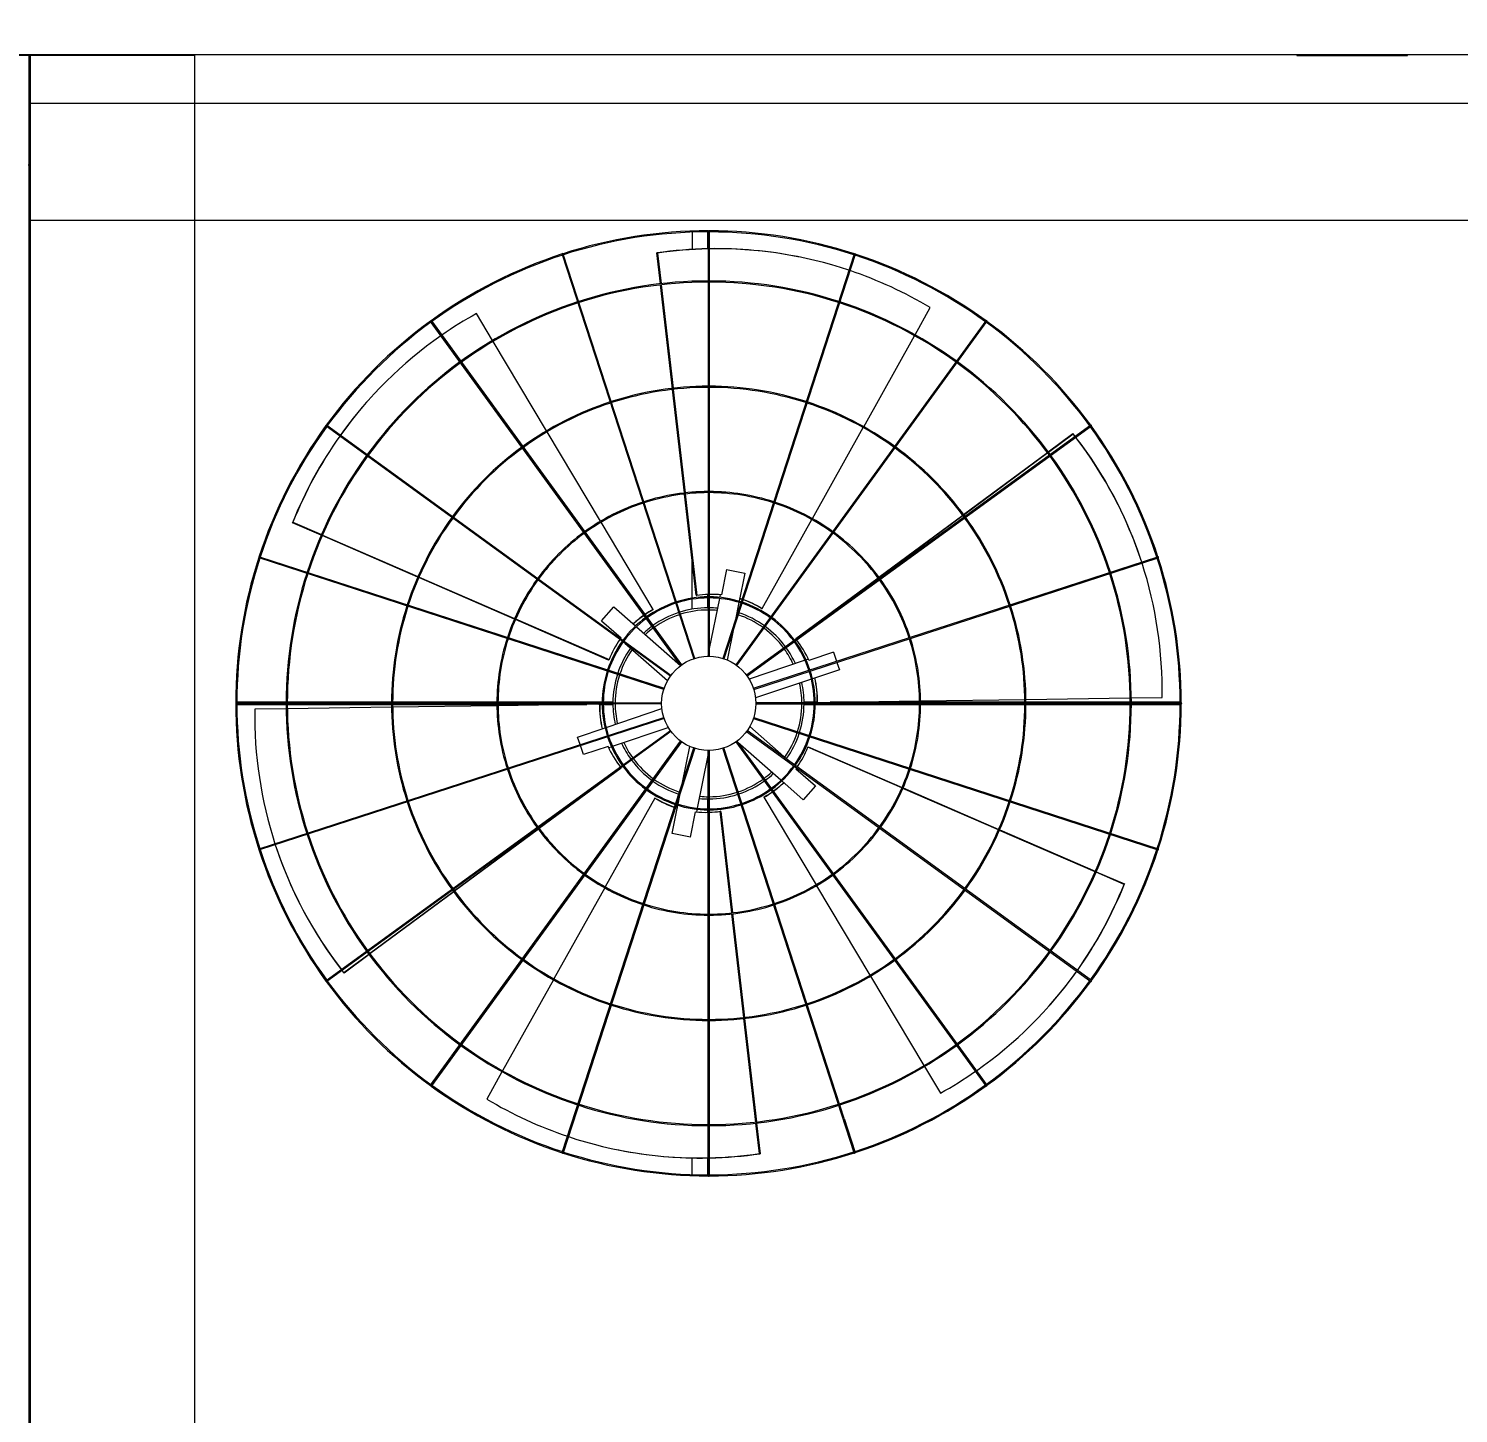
# Model space of a CAD drawing. Header units: millimetres. Extents: x -312439 to 477422, y -331570 to 212570.
# Drawn here: x 346958 to 348253, y 206841 to 208096 of the extents above; entities that cross this region are included whole.
import ezdxf

# ---------------------------------------------------------------- set-up
doc = ezdxf.new("R2010")
doc.units = ezdxf.units.MM
doc.layers.add("MS-110TR'S", color=3, linetype='Continuous', lineweight=5)
doc.styles.add('ROMAND', font='ROMAND.SHX')
doc.dimstyles.new('1-50 (MILIMETRO)', dxfattribs={"dimscale": 0, "dimtxt": 125, "dimasz": 125, "dimexe": 100, "dimexo": 100, "dimgap": 50, "dimtad": 0, "dimdec": 0, "dimzin": 0, "dimdsep": 46, "dimtxsty": 'ROMAND', "dimcen": -390, "dimclrd": 1, "dimclre": 1, "dimclrt": 3, "dimadec": 0, "dimazin": 0, "dimtfac": 1, "dimtdec": 0, "dimtix": 1, "dimtmove": 2, "dimatfit": 2, "dimfxl": 1, "dimtvp": 1, "dimtolj": 1, "dimtzin": 0, "dimarcsym": 0})

# ---------------------------------------------------------------- blocks, each defined once
blk = doc.blocks.new('*D8')
at = {"color": 1, "lineweight": -2, "transparency": 16777216}
for p, q in [((346958.4, 208171.2), (346958.4, 208749)), ((351658.8, 208172.2), (351658.8, 208749)), ((347083.4, 208649), (351533.8, 208649))]:
    blk.add_line(p, q, dxfattribs=at)
at = {"color": 1, "transparency": 16777216}
for points in [[(347083.4, 208669.9), (347083.4, 208628.2), (346958.4, 208649)], [(351533.8, 208669.9), (351533.8, 208628.2), (351658.8, 208649)]]:
    blk.add_solid(points, dxfattribs=at)
at = {"layer": 'Defpoints', "color": 0, "transparency": 16777216}
for p in [(351658.8, 208649), (346958.4, 208071.2), (351658.8, 208072.2)]:
    blk.add_point(p, dxfattribs=at)
at = {"color": 3, "transparency": 16777216, "insert": (349308.6, 208774), "char_height": 125, "attachment_point": 5, "style": 'ROMAND'}
blk.add_mtext('\\A1;4700', dxfattribs=at)

msp = doc.modelspace()

# ---------------------------------------------------------------- linework, layer by layer
at = {"layer": "MS-110TR'S", "color": 3, "linetype": 'Continuous', "lineweight": 0}
for p, q in [((342257.014, 208072.197, 0), (351659.752, 208072.197, 0)), ((347108.383, 208071.197, 0), (346808.383, 208071.197, 0)), ((346958.383, 205786.197, 0), (346958.383, 208072.197, 0)), ((346959.383, 208071.197, 0), (346959.383, 205787.197, 0)), ((347058.383, 208071.197, 0), (347058.383, 208072.197, 0)), ((347108.383, 205786.197, 0), (347108.383, 208071.197, 0)), ((348106.558, 208072.197, 0), (348106.558, 208071.197, 0)), ((348106.558, 208071.197, 0), (348206.558, 208071.197, 0)), ((348206.558, 208071.197, 0), (348206.558, 208072.197, 0)), ((346959.383, 208028.197, 0), (351658.752, 208028.197, 0)), ((346957.383, 207972.197, 0), (346959.383, 207972.197, 0)), ((346958.383, 207922.197, 0), (351658.752, 207922.197, 0)), ((347558.927, 207911.182, 0), (347558.927, 207895.606, 0)), ((347572.627, 207911.434, 0), (347572.627, 207896.157, 0)), ((347573.377, 207912.185, 0), (347573.377, 207526.933, 0)), ((347574.377, 207912.185, 0), (347574.377, 207526.933, 0)), ((347574.627, 207896.196, 0), (347574.627, 207911.434, 0)), ((347441.171, 207891.087, 0), (347560.22, 207524.691, 0)), ((347561.172, 207525, 0), (347442.122, 207891.396, 0)), ((347526.948, 207892.372, 0), (347527.542, 207892.253, 0)), ((347530.14, 207864.468, 0), (347526.948, 207892.372, 0)), ((347527.542, 207892.253, 0), (347530.713, 207864.534, 0)), ((347705.633, 207891.396, 0), (347586.583, 207525, 0)), ((347706.584, 207891.087, 0), (347587.534, 207524.691, 0)), ((347655.279, 207888.822, 0), (347654.685, 207888.941, 0)), ((347540.981, 207769.689, 0), (347530.253, 207863.475, 0)), ((347530.826, 207863.54, 0), (347541.554, 207769.755, 0)), ((347378.111, 207813.114, 0), (347363.574, 207837.479, 0)), ((347760.772, 207818.236, 0), (347774.482, 207842.789, 0)), ((347548.4, 207518.493, 0), (347321.955, 207830.168, 0)), ((347322.764, 207830.756, 0), (347549.209, 207519.08, 0)), ((347598.545, 207519.08, 0), (347824.991, 207830.756, 0)), ((347599.354, 207518.493, 0), (347825.8, 207830.168, 0)), ((347426.988, 207731.19, 0), (347378.623, 207812.255, 0)), ((347714.262, 207734.945, 0), (347760.284, 207817.363, 0)), ((347551.822, 207674.911, 0), (347541.094, 207768.696, 0)), ((347541.668, 207768.761, 0), (347552.395, 207674.976, 0)), ((347264.107, 207757.262, 0), (347263.707, 207756.807, 0)), ((347539.074, 207508.945, 0), (347227.399, 207735.391, 0)), ((347227.987, 207736.2, 0), (347539.662, 207509.754, 0)), ((347475.865, 207649.265, 0), (347427.5, 207730.331, 0)), ((347919.768, 207736.2, 0), (347608.093, 207509.754, 0)), ((347920.356, 207735.391, 0), (347608.681, 207508.945, 0)), ((347667.752, 207651.654, 0), (347713.774, 207734.072, 0)), ((347881.323, 207712.171, 0), (347903.708, 207728.75, 0)), ((347903.902, 207728.176, 0), (347881.666, 207711.707, 0)), ((347903.708, 207728.75, 0), (347903.902, 207728.176, 0)), ((347804.663, 207655.393, 0), (347880.519, 207711.575, 0)), ((347880.862, 207711.112, 0), (347805.006, 207654.929, 0)), ((347562.426, 207582.205, 0), (347551.936, 207673.917, 0)), ((347552.509, 207673.983, 0), (347563.02, 207582.086, 0)), ((347622.277, 207570.216, 0), (347667.264, 207650.781, 0)), ((347728.002, 207598.615, 0), (347803.859, 207654.797, 0)), ((347804.202, 207654.334, 0), (347728.345, 207598.151, 0)), ((347196.867, 207647.899, 0), (347197.267, 207648.354, 0)), ((347222.813, 207636.631, 0), (347196.867, 207647.899, 0)), ((347197.267, 207648.354, 0), (347223.043, 207637.16, 0)), ((347523.527, 207569.378, 0), (347476.377, 207648.407, 0)), ((347310.314, 207598.631, 0), (347223.73, 207636.233, 0)), ((347223.96, 207636.762, 0), (347310.544, 207599.159, 0)), ((347533.155, 207496.983, 0), (347166.758, 207616.032, 0)), ((347167.067, 207616.984, 0), (347533.464, 207497.934, 0)), ((347558.927, 207579.621, 0), (347558.927, 207612.799, 0)), ((347614.291, 207497.934, 0), (347980.687, 207616.984, 0)), ((347614.6, 207496.983, 0), (347980.996, 207616.032, 0)), ((347964.8, 207615.837, 0), (347964.606, 207616.412, 0)), ((347311.461, 207598.761, 0), (347398.046, 207561.159, 0)), ((347589.97, 207605.481, 0), (347585.372, 207582.526, 0)), ((347589.97, 207605.481, 0), (347606.449, 207602.18, 0)), ((347606.449, 207602.18, 0), (347601.363, 207576.789, 0)), ((347397.815, 207560.63, 0), (347311.231, 207598.232, 0)), ((347652.835, 207542.942, 0), (347727.199, 207598.019, 0)), ((347727.542, 207597.556, 0), (347655.464, 207544.171, 0)), ((347558.927, 207569.598, 0), (347558.927, 207578.608, 0)), ((347562.426, 207582.205, 0), (347563.02, 207582.086, 0)), ((347572.627, 207582.954, 0), (347572.627, 207580.778, 0)), ((347572.627, 207579.777, 0), (347572.627, 207570.85, 0)), ((347583.457, 207579.304, 0), (347574.377, 207533.974, 0)), ((347574.627, 207580.783, 0), (347574.627, 207583.006, 0)), ((347574.627, 207570.85, 0), (347574.627, 207579.783, 0)), ((347584.127, 207582.647, 0), (347583.655, 207580.289, 0)), ((347601.166, 207575.804, 0), (347598.071, 207560.357, 0)), ((347483.219, 207523.54, 0), (347398.733, 207560.232, 0)), ((347398.963, 207560.76, 0), (347483.619, 207523.996, 0)), ((347476.833, 207559.032, 0), (347487.931, 207571.653, 0)), ((347487.931, 207571.653, 0), (347507.561, 207554.392, 0)), ((347523.126, 207568.923, 0), (347523.527, 207569.378, 0)), ((347572.627, 207570.85, 0), (347573.377, 207570.85, 0)), ((347574.377, 207570.85, 0), (347574.627, 207570.85, 0)), ((347621.683, 207570.335, 0), (347622.277, 207570.216, 0)), ((347476.833, 207559.032, 0), (347494.414, 207543.572, 0)), ((347508.315, 207553.728, 0), (347548.392, 207518.487, 0)), ((347596.381, 207551.919, 0), (347590.686, 207523.485, 0)), ((347497.833, 207538.908, 0), (347536.526, 207504.884, 0)), ((347652.835, 207542.942, 0), (347653.019, 207542.395, 0)), ((347483.219, 207523.54, 0), (347483.619, 207523.996, 0)), ((347573.377, 207528.982, 0), (347572.966, 207526.926, 0)), ((347661.031, 207523.343, 0), (347610.444, 207506.247, 0)), ((347664.068, 207524.369, 0), (347661.983, 207523.664, 0)), ((347686.764, 207530.726, 0), (347664.585, 207523.231, 0)), ((347686.764, 207530.726, 0), (347689.579, 207522.397, 0)), ((347689.9, 207521.449, 0), (347692.145, 207514.804, 0)), ((347692.145, 207514.804, 0), (347667.776, 207506.569, 0)), ((347666.825, 207506.247, 0), (347616.256, 207489.157, 0)), ((347145.97, 207484.777, 0), (347531.222, 207484.777, 0)), ((347531.222, 207483.777, 0), (347145.97, 207483.777, 0)), ((347191.18, 207485.277, 0), (347146.471, 207485.277, 0)), ((347146.471, 207483.277, 0), (347191.18, 207483.277, 0)), ((347286.577, 207485.277, 0), (347192.18, 207485.277, 0)), ((347192.18, 207483.277, 0), (347286.577, 207483.277, 0)), ((347381.975, 207485.277, 0), (347287.577, 207485.277, 0)), ((347287.577, 207483.277, 0), (347381.975, 207483.277, 0)), ((347381.985, 207482.108, 0), (347287.597, 207480.756, 0)), ((347477.374, 207485.277, 0), (347382.975, 207485.277, 0)), ((347382.975, 207483.277, 0), (347463.57, 207483.277, 0)), ((347474.877, 207483.439, 0), (347382.984, 207482.123, 0)), ((347475.071, 207482.865, 0), (347474.877, 207483.439, 0)), ((347474.932, 207483.277, 0), (347477.374, 207483.277, 0)), ((347487.055, 207485.277, 0), (347478.374, 207485.277, 0)), ((347478.374, 207483.277, 0), (347487.055, 207483.277, 0)), ((347487.055, 207484.777, 0), (347487.055, 207485.277, 0)), ((347487.055, 207483.277, 0), (347487.055, 207483.777, 0)), ((348001.785, 207484.777, 0), (347616.533, 207484.777, 0)), ((347616.533, 207483.777, 0), (348001.785, 207483.777, 0)), ((347669.381, 207485.277, 0), (347660.2, 207485.277, 0)), ((347660.2, 207485.277, 0), (347660.2, 207484.777, 0)), ((347660.2, 207483.777, 0), (347660.2, 207483.277, 0)), ((347660.2, 207483.277, 0), (347669.381, 207483.277, 0)), ((347672.323, 207485.277, 0), (347670.381, 207485.277, 0)), ((347670.381, 207483.277, 0), (347764.78, 207483.277, 0)), ((347672.184, 207485.689, 0), (347672.378, 207485.115, 0)), ((347672.378, 207485.115, 0), (347764.77, 207486.439, 0)), ((347764.78, 207485.277, 0), (347683.685, 207485.277, 0)), ((347765.77, 207486.453, 0), (347860.157, 207487.806, 0)), ((347860.177, 207485.277, 0), (347765.78, 207485.277, 0)), ((347765.78, 207483.277, 0), (347860.177, 207483.277, 0)), ((347861.157, 207487.82, 0), (347955.544, 207489.172, 0)), ((347955.574, 207485.277, 0), (347861.177, 207485.277, 0)), ((347861.177, 207483.277, 0), (347955.574, 207483.277, 0)), ((347956.544, 207489.187, 0), (347984.535, 207489.588, 0)), ((348000.784, 207485.277, 0), (347956.574, 207485.277, 0)), ((347956.574, 207483.277, 0), (348000.784, 207483.277, 0)), ((347191.21, 207479.375, 0), (347162.72, 207478.967, 0)), ((347166.758, 207352.522, 0), (347533.155, 207471.571, 0)), ((347533.464, 207470.62, 0), (347167.067, 207351.571, 0)), ((347286.597, 207480.742, 0), (347192.21, 207479.389, 0)), ((347480.893, 207462.464, 0), (347531.48, 207479.56, 0)), ((347614.291, 207470.62, 0), (347980.687, 207351.571, 0)), ((347614.6, 207471.571, 0), (347980.996, 207352.522, 0)), ((347227.399, 207233.164, 0), (347539.074, 207459.609, 0)), ((347539.662, 207458.8, 0), (347227.987, 207232.355, 0)), ((347455.109, 207453.75, 0), (347479.942, 207462.142, 0)), ((347486.658, 207445.358, 0), (347537.227, 207462.448, 0)), ((347608.093, 207458.8, 0), (347919.768, 207232.355, 0)), ((347920.356, 207233.164, 0), (347608.681, 207459.609, 0)), ((347647.044, 207431.736, 0), (347611.065, 207463.375, 0)), ((347321.955, 207138.386, 0), (347548.4, 207450.062, 0)), ((347549.209, 207449.474, 0), (347322.764, 207137.799, 0)), ((347441.171, 207077.467, 0), (347560.22, 207443.864, 0)), ((347561.172, 207443.555, 0), (347442.122, 207077.158, 0)), ((347457.405, 207446.959, 0), (347455.109, 207453.75, 0)), ((347460.49, 207437.828, 0), (347457.725, 207446.011, 0)), ((347482.67, 207445.324, 0), (347460.49, 207437.828, 0)), ((347483.186, 207444.185, 0), (347485.707, 207445.037, 0)), ((347550.07, 207412.623, 0), (347556.609, 207445.27, 0)), ((347705.633, 207077.158, 0), (347586.583, 207443.555, 0)), ((347696.567, 207108.297, 0), (347587.534, 207443.864, 0)), ((347824.991, 207137.799, 0), (347598.545, 207449.474, 0)), ((347599.354, 207450.062, 0), (347806.746, 207164.612, 0)), ((347639.198, 207414.599, 0), (347600.212, 207448.881, 0)), ((347664.036, 207445.014, 0), (347663.636, 207444.559, 0)), ((347748.712, 207407.612, 0), (347663.636, 207444.559, 0)), ((347664.036, 207445.014, 0), (347748.943, 207408.14, 0)), ((347563.808, 207389.301, 0), (347573.377, 207437.077, 0)), ((347573.377, 207056.369, 0), (347573.377, 207441.621, 0)), ((347574.377, 207441.621, 0), (347574.377, 207056.369, 0)), ((347494.42, 207425.613, 0), (347420.379, 207370.774, 0)), ((347494.42, 207425.613, 0), (347494.334, 207425.868, 0)), ((347652.841, 207424.982, 0), (347670.422, 207409.522, 0)), ((347420.037, 207371.239, 0), (347466.034, 207405.306, 0)), ((347659.324, 207396.901, 0), (347639.952, 207413.935, 0)), ((347670.422, 207409.522, 0), (347659.324, 207396.901, 0)), ((347836.214, 207369.611, 0), (347749.629, 207407.213, 0)), ((347749.86, 207407.742, 0), (347836.444, 207370.14, 0)), ((347524.978, 207398.338, 0), (347480.11, 207317.987, 0)), ((347525.572, 207398.219, 0), (347524.978, 207398.338, 0)), ((347540.806, 207366.374, 0), (347545.92, 207391.907, 0)), ((347546.118, 207392.892, 0), (347548.38, 207404.185, 0)), ((347573.377, 207397.705, 0), (347572.627, 207397.705, 0)), ((347572.627, 207397.705, 0), (347572.627, 207388.777, 0)), ((347574.627, 207397.705, 0), (347574.377, 207397.705, 0)), ((347574.627, 207388.772, 0), (347574.627, 207397.705, 0)), ((347624.128, 207399.631, 0), (347623.728, 207399.176, 0)), ((347623.728, 207399.176, 0), (347671.008, 207319.929, 0)), ((347557.285, 207363.073, 0), (347561.883, 207386.029, 0)), ((347563.128, 207385.907, 0), (347563.61, 207388.316, 0)), ((347572.627, 207387.777, 0), (347572.627, 207385.548, 0)), ((347574.627, 207385.6, 0), (347574.627, 207387.772, 0)), ((347594.752, 207294.517, 0), (347584.235, 207386.468, 0)), ((347584.829, 207386.349, 0), (347584.235, 207386.468, 0)), ((347584.829, 207386.349, 0), (347595.326, 207294.581, 0)), ((347343.376, 207314.46, 0), (347419.233, 207370.643, 0)), ((347419.575, 207370.179, 0), (347343.719, 207313.996, 0)), ((347557.285, 207363.073, 0), (347540.806, 207366.374, 0)), ((347923.715, 207331.61, 0), (347837.131, 207369.212, 0)), ((347837.361, 207369.741, 0), (347923.945, 207332.139, 0)), ((347182.455, 207352.717, 0), (347182.649, 207352.143, 0)), ((347949.988, 207320.2, 0), (347924.632, 207331.212, 0)), ((347924.863, 207331.741, 0), (347950.388, 207320.655, 0)), ((347266.716, 207257.682, 0), (347342.572, 207313.865, 0)), ((347479.622, 207317.114, 0), (347433.6, 207234.696, 0)), ((347671.52, 207319.07, 0), (347719.885, 207238.004, 0)), ((347950.388, 207320.655, 0), (347949.988, 207320.2, 0)), ((347342.915, 207313.401, 0), (347267.059, 207257.218, 0)), ((347605.594, 207199.738, 0), (347594.866, 207293.523, 0)), ((347595.439, 207293.587, 0), (347606.167, 207199.802, 0)), ((347243.353, 207240.378, 0), (347265.912, 207257.087, 0)), ((347266.255, 207256.623, 0), (347243.547, 207239.804, 0)), ((347243.547, 207239.804, 0), (347243.353, 207240.378, 0)), ((347720.398, 207237.146, 0), (347768.763, 207156.08, 0)), ((347433.112, 207233.823, 0), (347387.09, 207151.405, 0)), ((347883.148, 207211.292, 0), (347883.548, 207211.747, 0)), ((347616.435, 207104.959, 0), (347605.707, 207198.744, 0)), ((347606.28, 207198.809, 0), (347617.008, 207105.023, 0)), ((347806.746, 207164.612, 0), (347825.8, 207138.386, 0)), ((347386.602, 207150.532, 0), (347372.772, 207125.765, 0)), ((347769.275, 207155.221, 0), (347783.68, 207131.076, 0)), ((347696.567, 207108.297, 0), (347706.584, 207077.467, 0)), ((347619.713, 207076.301, 0), (347616.548, 207103.965, 0)), ((347617.122, 207104.03, 0), (347620.307, 207076.182, 0)), ((347491.976, 207079.732, 0), (347492.57, 207079.613, 0)), ((347558.927, 207057.372, 0), (347558.927, 207072.379, 0)), ((347572.627, 207072.359, 0), (347572.627, 207057.121, 0)), ((347574.627, 207057.121, 0), (347574.627, 207072.398, 0)), ((347620.307, 207076.182, 0), (347619.713, 207076.301, 0))]:
    msp.add_line(p, q, dxfattribs=at)
msp.add_circle((347573.877, 207484.277, 0), 42.659, dxfattribs=at)
for centre, radius, start, end in [((347573.627, 207484.277, 0), 428.158, 90.024494, 107.917544), ((347573.627, 207484.277, 0), 427.158, 90.033533, 107.901042), ((347573.877, 207912.185, 0), 0.5, 0, 180), ((347573.627, 207484.277, 0), 428.158, 72.030975, 89.908558), ((347573.627, 207484.277, 0), 427.158, 72.035174, 89.899401), ((347573.627, 207484.277, 0), 428.158, 108.018773, 125.932197), ((347573.627, 207484.277, 0), 427.158, 108.035174, 125.905805), ((347441.647, 207891.242, 0), 0.5, 18, 198), ((347706.108, 207891.242, 0), 0.5, 342, 162), ((347573.627, 207484.277, 0), 427.158, 54.039937, 71.901042), ((347573.627, 207484.277, 0), 428.158, 54.03841, 71.905364), ((347573.877, 207484.277, 0), 382.698, 90.074858, 107.925142), ((347573.877, 207484.277, 0), 381.698, 90.075054, 107.924946), ((347573.877, 207484.277, 0), 382.698, 72.074858, 89.925142), ((347573.877, 207484.277, 0), 381.698, 72.075054, 89.924946), ((347573.877, 207484.277, 0), 382.698, 108.074858, 125.925142), ((347573.877, 207484.277, 0), 381.698, 108.075054, 125.924946), ((347573.877, 207484.277, 0), 381.698, 54.075054, 71.924946), ((347573.877, 207484.277, 0), 382.698, 54.074858, 71.925142), ((347573.627, 207484.277, 0), 428.158, 126.013622, 143.951759), ((347573.627, 207484.277, 0), 427.158, 126.039937, 143.913223), ((347322.359, 207830.462, 0), 0.5, 36, 216), ((347825.395, 207830.462, 0), 0.5, 324, 144), ((347573.627, 207484.277, 0), 427.158, 36.047356, 53.905805), ((347573.627, 207484.277, 0), 428.158, 36.046941, 53.907446), ((347573.877, 207484.277, 0), 382.698, 126.074858, 143.925142), ((347573.877, 207484.277, 0), 381.698, 126.075054, 143.924946), ((347573.877, 207484.277, 0), 381.698, 36.075054, 53.924946), ((347573.877, 207484.277, 0), 382.698, 36.074858, 53.925142), ((347573.877, 207484.277, 0), 287.302, 90.099714, 107.900286), ((347573.877, 207484.277, 0), 286.302, 90.100062, 107.899938), ((347573.877, 207484.277, 0), 287.302, 72.099714, 89.900286), ((347573.877, 207484.277, 0), 286.302, 72.100062, 89.899938), ((347573.877, 207484.277, 0), 287.302, 108.099714, 125.900286), ((347573.877, 207484.277, 0), 286.302, 108.100062, 125.899938), ((347573.877, 207484.277, 0), 286.302, 54.100062, 71.899938), ((347573.877, 207484.277, 0), 287.302, 54.099714, 71.900286), ((347573.627, 207484.277, 0), 428.158, 144.008871, 161.974926), ((347573.627, 207484.277, 0), 427.158, 144.047356, 161.922571), ((347227.693, 207735.795, 0), 0.5, 54, 234), ((347573.627, 207484.277, 0), 427.158, 18.056704, 35.913223), ((347920.062, 207735.795, 0), 0.5, 306, 126), ((347573.627, 207484.277, 0), 428.158, 18.056552, 35.913726), ((347573.877, 207484.277, 0), 287.302, 126.099714, 143.900286), ((347573.877, 207484.277, 0), 286.302, 126.100062, 143.899938), ((347573.877, 207484.277, 0), 286.302, 36.100062, 53.899938), ((347573.877, 207484.277, 0), 287.302, 36.099714, 53.900286), ((347573.877, 207484.277, 0), 382.698, 144.074858, 161.925142), ((347573.877, 207484.277, 0), 381.698, 144.075054, 161.924946), ((347573.877, 207484.277, 0), 381.698, 18.075054, 35.924946), ((347573.877, 207484.277, 0), 382.698, 18.074858, 35.925142), ((347573.877, 207484.277, 0), 191.905, 90.149282, 107.850718), ((347573.877, 207484.277, 0), 191.905, 72.149282, 89.850718), ((347573.877, 207484.277, 0), 191.905, 108.149282, 125.850718), ((347573.877, 207484.277, 0), 190.905, 108.150064, 125.849936), ((347573.877, 207484.277, 0), 190.905, 90.150064, 107.849936), ((347573.877, 207484.277, 0), 190.905, 72.150064, 89.849936), ((347573.877, 207484.277, 0), 190.905, 54.150064, 71.849936), ((347573.877, 207484.277, 0), 191.905, 54.149282, 71.850718), ((347573.877, 207484.277, 0), 287.302, 144.099714, 161.900286), ((347573.877, 207484.277, 0), 286.302, 144.100062, 161.899938), ((347573.877, 207484.277, 0), 286.302, 18.100062, 35.899938), ((347573.877, 207484.277, 0), 287.302, 18.099714, 35.900286), ((347573.877, 207484.277, 0), 191.905, 126.149282, 143.850718), ((347573.877, 207484.277, 0), 190.905, 126.150064, 143.849936), ((347573.877, 207484.277, 0), 190.905, 36.150064, 53.849936), ((347573.877, 207484.277, 0), 191.905, 36.149282, 53.850718), ((347573.627, 207484.277, 0), 428.158, 162.004374, 197.995626), ((347573.627, 207484.277, 0), 427.158, 162.056704, 179.932934), ((347166.913, 207616.508, 0), 0.5, 72, 252), ((347573.627, 207484.277, 0), 427.158, 0.067066, 17.922571), ((347980.842, 207616.508, 0), 0.5, 288, 108), ((347573.627, 207484.277, 0), 428.158, 0.06691, 17.922771), ((347573.877, 207484.277, 0), 382.698, 162.074858, 179.925142), ((347573.877, 207484.277, 0), 381.698, 162.075054, 179.924946), ((347573.877, 207484.277, 0), 381.698, 0.075054, 17.924946), ((347573.877, 207484.277, 0), 382.698, 0.074858, 17.925142), ((347573.877, 207484.277, 0), 191.905, 144.149282, 161.850718), ((347573.877, 207484.277, 0), 190.905, 144.150064, 161.849936), ((347573.877, 207484.277, 0), 190.905, 18.150064, 35.849936), ((347573.877, 207484.277, 0), 191.905, 18.149282, 35.850718), ((347573.877, 207484.277, 0), 287.302, 162.099714, 179.900286), ((347573.877, 207484.277, 0), 96.508, 108.296845, 125.703155), ((347573.877, 207484.277, 0), 95.508, 108.299953, 125.700047), ((347573.877, 207484.277, 0), 96.508, 90.296845, 107.703155), ((347573.877, 207484.277, 0), 95.508, 90.299953, 107.700047), ((347573.877, 207484.277, 0), 96.508, 72.296845, 89.703155), ((347573.877, 207484.277, 0), 95.508, 72.299953, 89.700047), ((347573.877, 207484.277, 0), 95.508, 54.299953, 71.700047), ((347573.877, 207484.277, 0), 96.508, 54.296845, 71.703155), ((347573.877, 207484.277, 0), 287.302, 0.099714, 17.900286), ((347573.877, 207484.277, 0), 286.302, 162.100062, 179.899938), ((347573.877, 207484.277, 0), 96.508, 126.296845, 143.703155), ((347573.877, 207484.277, 0), 95.508, 126.299953, 143.700047), ((347573.627, 207484.277, 0), 86.578, 108.173543, 125.535257), ((347573.627, 207484.277, 0), 84.578, 108.177647, 125.524267), ((347573.627, 207484.277, 0), 86.578, 90.165445, 107.511756), ((347573.627, 207484.277, 0), 84.578, 90.169358, 107.500211), ((347573.627, 207484.277, 0), 86.578, 84.656808, 89.503658), ((347573.627, 207484.277, 0), 84.578, 84.798838, 89.491921), ((347573.627, 207484.277, 0), 84.578, 72.177647, 72.547384), ((347573.627, 207484.277, 0), 86.578, 72.173543, 72.689414), ((347573.627, 207484.277, 0), 84.578, 54.201702, 71.500211), ((347573.627, 207484.277, 0), 86.578, 54.197043, 71.511756), ((347573.877, 207484.277, 0), 95.508, 36.299953, 53.700047), ((347573.877, 207484.277, 0), 96.508, 36.296845, 53.703155), ((347573.877, 207484.277, 0), 286.302, 0.100062, 17.899938), ((347573.627, 207484.277, 0), 86.578, 126.197043, 132.689414), ((347573.627, 207484.277, 0), 84.578, 126.201702, 132.547384), ((347573.627, 207484.277, 0), 84.578, 36.23917, 53.524267), ((347573.627, 207484.277, 0), 86.578, 36.233645, 53.535257), ((347573.877, 207484.277, 0), 191.905, 162.149282, 179.850718), ((347573.877, 207484.277, 0), 190.905, 162.150064, 179.849936), ((347573.877, 207484.277, 0), 96.508, 144.296845, 161.703155), ((347573.877, 207484.277, 0), 95.508, 144.299953, 161.700047), ((347573.627, 207484.277, 0), 86.578, 144.656808, 161.617982), ((347573.627, 207484.277, 0), 86.578, 24.656808, 35.57186), ((347573.877, 207484.277, 0), 95.508, 18.299953, 35.700047), ((347573.877, 207484.277, 0), 96.508, 18.296845, 35.703155), ((347573.877, 207484.277, 0), 190.905, 0.150064, 17.849936), ((347573.877, 207484.277, 0), 191.905, 0.149282, 17.850718), ((347573.627, 207484.277, 0), 84.578, 144.798838, 161.608948), ((347573.627, 207484.277, 0), 84.578, 24.798838, 35.561735), ((347573.877, 207484.277, 0), 96.508, 162.296845, 179.703155), ((347573.877, 207484.277, 0), 95.508, 162.299953, 179.700047), ((347573.627, 207484.277, 0), 86.578, 162.279766, 179.669108), ((347573.627, 207484.277, 0), 84.578, 162.286382, 179.661283), ((347573.877, 207484.277, 0), 95.508, 0.299953, 17.700047), ((347573.877, 207484.277, 0), 96.508, 0.296845, 17.703155), ((347573.627, 207484.277, 0), 84.578, 0.338717, 12.547384), ((347573.627, 207484.277, 0), 86.578, 0.330892, 12.689414), ((347145.97, 207484.277, 0), 0.5, 90, 270), ((347573.627, 207484.277, 0), 427.158, 180.067066, 197.943296), ((347573.877, 207484.277, 0), 382.698, 180.074858, 197.925142), ((347573.877, 207484.277, 0), 381.698, 180.075054, 197.924946), ((347573.877, 207484.277, 0), 287.302, 180.099714, 197.900286), ((347573.877, 207484.277, 0), 286.302, 180.100062, 197.899938), ((347573.877, 207484.277, 0), 191.905, 180.149282, 197.850718), ((347573.877, 207484.277, 0), 190.905, 180.150064, 197.849936), ((347573.877, 207484.277, 0), 96.508, 180.296845, 197.703155), ((347573.877, 207484.277, 0), 95.508, 180.299953, 197.700047), ((347573.627, 207484.277, 0), 86.578, 180.330892, 192.689414), ((347573.627, 207484.277, 0), 84.578, 180.338717, 192.547384), ((347573.627, 207484.277, 0), 84.578, 342.391052, 359.661283), ((347573.627, 207484.277, 0), 86.578, 342.382018, 359.669108), ((347573.877, 207484.277, 0), 95.508, 342.299953, 359.700047), ((347573.877, 207484.277, 0), 96.508, 342.296845, 359.703155), ((347573.877, 207484.277, 0), 190.905, 342.150064, 359.849936), ((347573.877, 207484.277, 0), 191.905, 342.149282, 359.850718), ((347573.877, 207484.277, 0), 286.302, 342.100062, 359.899938), ((347573.877, 207484.277, 0), 287.302, 342.099714, 359.900286), ((347573.877, 207484.277, 0), 381.698, 342.075054, 359.924946), ((347573.877, 207484.277, 0), 382.698, 342.074858, 359.925142), ((347573.627, 207484.277, 0), 427.158, 342.077429, 359.932934), ((347573.627, 207484.277, 0), 428.158, 342.077229, 359.93309), ((348001.785, 207484.277, 0), 0.5, 270, 90), ((347573.627, 207484.277, 0), 84.578, 324.798838, 341.713618), ((347573.627, 207484.277, 0), 86.578, 324.656808, 341.720234), ((347573.877, 207484.277, 0), 96.508, 198.296845, 215.703155), ((347573.877, 207484.277, 0), 95.508, 198.299953, 215.700047), ((347573.627, 207484.277, 0), 86.578, 204.656808, 215.766355), ((347573.627, 207484.277, 0), 84.578, 204.798838, 215.76083), ((347573.877, 207484.277, 0), 95.508, 324.299953, 341.700047), ((347573.877, 207484.277, 0), 96.508, 324.296845, 341.703155), ((347573.627, 207484.277, 0), 86.578, 216.42814, 233.802957), ((347573.627, 207484.277, 0), 84.578, 216.438265, 233.798298), ((347573.877, 207484.277, 0), 191.905, 198.149282, 215.850718), ((347573.877, 207484.277, 0), 190.905, 198.150064, 215.849936), ((347573.877, 207484.277, 0), 96.508, 216.296845, 233.703155), ((347573.877, 207484.277, 0), 95.508, 216.299953, 233.700047), ((347573.627, 207484.277, 0), 84.578, 306.475733, 312.547384), ((347573.627, 207484.277, 0), 86.578, 306.464743, 312.689414), ((347573.877, 207484.277, 0), 95.508, 306.299953, 323.700047), ((347573.877, 207484.277, 0), 96.508, 306.296845, 323.703155), ((347573.877, 207484.277, 0), 190.905, 324.150064, 341.849936), ((347573.877, 207484.277, 0), 191.905, 324.149282, 341.850718), ((347573.877, 207484.277, 0), 96.508, 234.296845, 251.703155), ((347573.877, 207484.277, 0), 95.508, 234.299953, 251.700047), ((347573.627, 207484.277, 0), 86.578, 234.464743, 251.826457), ((347573.627, 207484.277, 0), 84.578, 234.475733, 251.822353), ((347573.627, 207484.277, 0), 84.578, 288.499789, 305.798298), ((347573.627, 207484.277, 0), 86.578, 288.488244, 305.802957), ((347573.877, 207484.277, 0), 95.508, 288.299953, 305.700047), ((347573.877, 207484.277, 0), 96.508, 288.296845, 305.703155), ((347573.877, 207484.277, 0), 287.302, 198.099714, 215.900286), ((347573.877, 207484.277, 0), 286.302, 198.100062, 215.899938), ((347573.877, 207484.277, 0), 96.508, 252.296845, 269.703155), ((347573.877, 207484.277, 0), 95.508, 252.299953, 269.700047), ((347573.627, 207484.277, 0), 86.578, 252.488244, 252.689414), ((347573.627, 207484.277, 0), 84.578, 252.499789, 252.547384), ((347573.627, 207484.277, 0), 86.578, 264.656808, 269.834555), ((347573.627, 207484.277, 0), 84.578, 264.798838, 269.830642), ((347573.627, 207484.277, 0), 84.578, 270.508079, 287.822353), ((347573.627, 207484.277, 0), 86.578, 270.496342, 287.826457), ((347573.877, 207484.277, 0), 95.508, 270.299953, 287.700047), ((347573.877, 207484.277, 0), 96.508, 270.296845, 287.703155), ((347573.877, 207484.277, 0), 286.302, 324.100062, 341.899938), ((347573.877, 207484.277, 0), 287.302, 324.099714, 341.900286), ((347573.877, 207484.277, 0), 382.698, 198.074858, 215.925142), ((347573.877, 207484.277, 0), 381.698, 198.075054, 215.924946), ((347573.877, 207484.277, 0), 191.905, 216.149282, 233.850718), ((347573.877, 207484.277, 0), 190.905, 216.150064, 233.849936), ((347573.877, 207484.277, 0), 190.905, 306.150064, 323.849936), ((347573.877, 207484.277, 0), 191.905, 306.149282, 323.850718), ((347573.877, 207484.277, 0), 381.698, 324.075054, 341.924946), ((347573.877, 207484.277, 0), 382.698, 324.074858, 341.925142), ((347166.913, 207352.046, 0), 0.5, 108, 288), ((347980.842, 207352.046, 0), 0.5, 252, 72), ((347573.627, 207484.277, 0), 428.158, 198.025074, 215.991129), ((347573.627, 207484.277, 0), 427.158, 198.077429, 215.952644), ((347573.627, 207484.277, 0), 427.158, 324.086777, 341.943296), ((347573.627, 207484.277, 0), 428.158, 324.086274, 341.943448), ((347573.877, 207484.277, 0), 191.905, 234.149282, 251.850718), ((347573.877, 207484.277, 0), 190.905, 234.150064, 251.849936), ((347573.877, 207484.277, 0), 190.905, 288.150064, 305.849936), ((347573.877, 207484.277, 0), 191.905, 288.149282, 305.850718), ((347573.877, 207484.277, 0), 287.302, 216.099714, 233.900286), ((347573.877, 207484.277, 0), 286.302, 216.100062, 233.899938), ((347573.877, 207484.277, 0), 286.302, 306.100062, 323.899938), ((347573.877, 207484.277, 0), 287.302, 306.099714, 323.900286), ((347573.877, 207484.277, 0), 191.905, 252.149282, 269.850718), ((347573.877, 207484.277, 0), 190.905, 252.150064, 269.849936), ((347573.877, 207484.277, 0), 190.905, 270.150064, 287.849936), ((347573.877, 207484.277, 0), 191.905, 270.149282, 287.850718), ((347573.877, 207484.277, 0), 382.698, 216.074858, 233.925142), ((347573.877, 207484.277, 0), 381.698, 216.075054, 233.924946), ((347573.877, 207484.277, 0), 287.302, 234.099714, 251.900286), ((347573.877, 207484.277, 0), 286.302, 234.100062, 251.899938), ((347573.877, 207484.277, 0), 286.302, 288.100062, 305.899938), ((347573.877, 207484.277, 0), 287.302, 288.099714, 305.900286), ((347573.877, 207484.277, 0), 381.698, 306.075054, 323.924946), ((347573.877, 207484.277, 0), 382.698, 306.074858, 323.925142), ((347227.693, 207232.759, 0), 0.5, 126, 306), ((347573.627, 207484.277, 0), 428.158, 216.048241, 233.986378), ((347573.627, 207484.277, 0), 427.158, 216.086777, 233.960063), ((347573.627, 207484.277, 0), 427.158, 306.094195, 323.952644), ((347573.627, 207484.277, 0), 428.158, 306.092554, 323.953059), ((347920.062, 207232.759, 0), 0.5, 234, 54), ((347573.877, 207484.277, 0), 287.302, 252.099714, 269.900286), ((347573.877, 207484.277, 0), 286.302, 252.100062, 269.899938), ((347573.877, 207484.277, 0), 286.302, 270.100062, 287.899938), ((347573.877, 207484.277, 0), 287.302, 270.099714, 287.900286), ((347573.877, 207484.277, 0), 382.698, 234.074858, 251.925142), ((347573.877, 207484.277, 0), 381.698, 234.075054, 251.924946), ((347573.877, 207484.277, 0), 381.698, 288.075054, 305.924946), ((347573.877, 207484.277, 0), 382.698, 288.074858, 305.925142), ((347322.359, 207138.093, 0), 0.5, 144, 324), ((347573.627, 207484.277, 0), 428.158, 234.067803, 251.981227), ((347573.627, 207484.277, 0), 427.158, 234.094195, 251.964826), ((347573.627, 207484.277, 0), 427.158, 288.098958, 305.960063), ((347573.627, 207484.277, 0), 428.158, 288.094636, 305.96159), ((347825.395, 207138.093, 0), 0.5, 216, 36), ((347573.877, 207484.277, 0), 382.698, 252.074858, 269.925142), ((347573.877, 207484.277, 0), 381.698, 252.075054, 269.924946), ((347573.877, 207484.277, 0), 381.698, 270.075054, 287.924946), ((347573.877, 207484.277, 0), 382.698, 270.074858, 287.925142), ((347441.647, 207077.313, 0), 0.5, 162, 342), ((347573.627, 207484.277, 0), 428.158, 252.082456, 269.975506), ((347573.627, 207484.277, 0), 427.158, 252.098958, 269.966467), ((347573.627, 207484.277, 0), 428.158, 270.091442, 287.969025), ((347573.627, 207484.277, 0), 427.158, 270.100599, 287.964826), ((347706.108, 207077.313, 0), 0.5, 198, 18), ((347573.877, 207056.369, 0), 0.5, 180, 0)]:
    msp.add_arc(centre, radius, start, end, dxfattribs=at)
for centre, major_axis, start_param, end_param in [((347574.222, 207484.158, 0), (81.057, 404.664), 6.16322366, 6.48996283), ((347573.627, 207484.277, 0), (81.057, 404.664), 0, 0.20526967), ((347573.627, 207484.277, 0), (81.057, 404.664), 0.2078073, 0.32590727), ((347574.222, 207484.158, 0), (81.057, 404.664), 0.20931516, 0.32590727), ((347574.222, 207484.158, 0), (81.057, 404.664), 5.95727804, 6.16068281), ((347574.028, 207484.732, 0), (-309.921, 272.53), 5.95727804, 6.05118317), ((347574.028, 207484.732, 0), (-309.921, 272.53), 6.05371958, 6.38060415), ((347573.627, 207484.277, 0), (-309.921, 272.53), 0, 0.09588536), ((347573.627, 207484.277, 0), (390.978, 132.134), 0.3172674, 0.32590727), ((347573.821, 207483.703, 0), (390.978, 132.134), 0.31873174, 0.32590727), ((347573.627, 207484.277, 0), (-309.921, 272.53), 0.09842683, 0.32590727), ((347574.028, 207484.732, 0), (-309.921, 272.53), 0.09996031, 0.32590727), ((347573.821, 207483.703, 0), (390.978, 132.134), 6.27347339, 6.59938579), ((347573.627, 207484.277, 0), (390.978, 132.134), 0, 0.31473615), ((347573.821, 207483.703, 0), (390.978, 132.134), 5.95727804, 6.27093083), ((347574.222, 207484.158, 0), (19.451, 97.105), 0.21610048, 0.32590727), ((347574.222, 207484.158, 0), (19.451, 97.105), 0.08898637, 0.20552527), ((347573.627, 207484.277, 0), (19.451, 97.105), 6.16380472, 6.18740867), ((347574.222, 207484.158, 0), (19.451, 97.105), 6.17017799, 6.19385728), ((347573.627, 207484.277, 0), (19.451, 97.105), 5.95727804, 6.15321616), ((347574.222, 207484.158, 0), (19.451, 97.105), 5.95727804, 6.15958939), ((347574.028, 207484.732, 0), (-74.37, 65.397), 6.06086145, 6.19385728), ((347573.627, 207484.277, 0), (-74.37, 65.397), 6.05461193, 6.18740867), ((347574.028, 207484.732, 0), (-74.37, 65.397), 5.95727804, 6.0502913), ((347573.627, 207484.277, 0), (-74.37, 65.397), 5.95727804, 6.04404185), ((347574.028, 207484.732, 0), (-74.37, 65.397), 0.10765943, 0.32590727), ((347574.028, 207484.732, 0), (-74.37, 65.397), 0.08898637, 0.09706817), ((347573.821, 207483.703, 0), (93.82, 31.707), 0.08898637, 0.31565174), ((347573.627, 207484.277, 0), (93.82, 31.707), 5.95727804, 6.18740867), ((347573.821, 207483.703, 0), (93.82, 31.707), 5.95727804, 6.19385728), ((347573.433, 207484.851, 0), (-93.82, -31.707), 5.95727804, 6.19385728), ((347573.627, 207484.277, 0), (-93.82, -31.707), 5.95727804, 6.18740867), ((347573.433, 207484.851, 0), (-390.978, -132.134), 5.95727804, 6.27132368), ((347573.433, 207484.851, 0), (-93.82, -31.707), 0.08898637, 0.31875187), ((347573.227, 207483.822, 0), (74.37, -65.397), 0.11077229, 0.32590727), ((347573.227, 207483.822, 0), (74.37, -65.397), 0.08898637, 0.10018082), ((347573.627, 207484.277, 0), (74.37, -65.397), 6.05888766, 6.18740867), ((347573.227, 207483.822, 0), (74.37, -65.397), 6.0651374, 6.19385728), ((347573.033, 207484.396, 0), (-19.451, -97.105), 5.95727804, 6.16462452), ((347573.627, 207484.277, 0), (-19.451, -97.105), 5.95727804, 6.15825136), ((347573.227, 207483.822, 0), (74.37, -65.397), 5.95727804, 6.05456696), ((347573.627, 207484.277, 0), (74.37, -65.397), 5.95727804, 6.04831757), ((347573.033, 207484.396, 0), (-19.451, -97.105), 6.17521346, 6.19385728), ((347573.627, 207484.277, 0), (-19.451, -97.105), 6.16883991, 6.18740867), ((347573.033, 207484.396, 0), (-19.451, -97.105), 0.08898637, 0.21081282), ((347573.033, 207484.396, 0), (-19.451, -97.105), 0.22138839, 0.32590727), ((347573.433, 207484.851, 0), (-390.978, -132.134), 6.27386624, 6.60012971), ((347573.627, 207484.277, 0), (-390.978, -132.134), 0, 0.31548007), ((347573.227, 207483.822, 0), (309.921, -272.53), 0.10070723, 0.32590727), ((347573.627, 207484.277, 0), (309.921, -272.53), 0.09917375, 0.32590727), ((347573.627, 207484.277, 0), (-390.978, -132.134), 0.31801132, 0.32590727), ((347573.433, 207484.851, 0), (-390.978, -132.134), 0.31947566, 0.32590727), ((347573.227, 207483.822, 0), (309.921, -272.53), 6.05474559, 6.38135106), ((347573.627, 207484.277, 0), (309.921, -272.53), 0, 0.09663228), ((347573.227, 207483.822, 0), (309.921, -272.53), 5.95727804, 6.05220917), ((347573.033, 207484.396, 0), (-81.057, -404.664), 5.95727804, 6.16189106), ((347573.033, 207484.396, 0), (-81.057, -404.664), 6.16443191, 6.49123165), ((347573.627, 207484.277, 0), (-81.057, -404.664), 0, 0.20653849), ((347573.033, 207484.396, 0), (-81.057, -404.664), 0.21058398, 0.32590727), ((347573.627, 207484.277, 0), (-81.057, -404.664), 0.20907612, 0.32590727)]:
    msp.add_ellipse(centre, major_axis=major_axis, ratio=0.95299045, start_param=start_param, end_param=end_param, dxfattribs=at)

# ---------------------------------------------------------------- dimensions: what is measured, and where the dimension line sits
dim = msp.add_linear_dim(base=(351658.752, 208649.025, 0), p1=(346958.383, 208071.197, 0), p2=(351658.752, 208072.197, 0), dimstyle='1-50 (MILIMETRO)', override={"dimscale": 1})
dim.commit()
dim.dimension.update_dxf_attribs({"geometry": '*D8', "text_midpoint": (349308.567, 208774.025, 0)})

doc.saveas('drawing.dxf')
